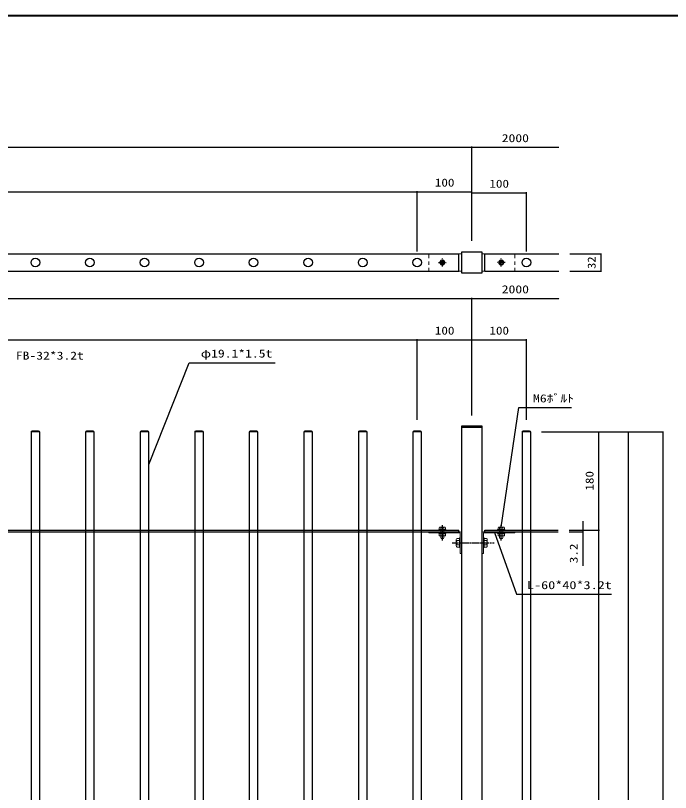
# Model space of a CAD drawing. Units: millimetres, scale not verified. Extents: x -210 to 199, y -148 to 136.
# Drawn here: x -3.5 to 116.6, y -6.1 to 136.2 of the extents above; entities that cross this region are included whole.
import ezdxf
from ezdxf.enums import TextEntityAlignment as Align

# ---------------------------------------------------------------- set-up
doc = ezdxf.new("R2010")
doc.units = ezdxf.units.MM
doc.linetypes.add('CHAIN', pattern=[18.5, 12, -1.5, 3.5, -1.5])
doc.linetypes.add('DASHED_SPACED', pattern=[12, 6, -6])
for name, color, linetype, lineweight in [('0-0', 6, 'Continuous', 25), ('0-1_0', 6, 'Continuous', 25), ('0-2_DIM1', 3, 'Continuous', 25), ('0-3_横桟', 2, 'Continuous', 25), ('0-4_文字', 7, 'Continuous', 25), ('0-5_補助', 5, 'Continuous', 25), ('0-6_ｾﾝﾀｰ', 1, 'CHAIN', 25), ('0-7_縦格子', 6, 'Continuous', 25), ('0-8_支柱', 60, 'Continuous', 25), ('0-9_THN', 4, 'Continuous', 9), ('0-A_下地', 30, 'Continuous', 9)]:
    doc.layers.add(name, color=color, linetype=linetype, lineweight=lineweight)
doc.styles.add('ＭＳ ゴシック', font='')
doc.styles.get('ＭＳ ゴシック').set_extended_font_data('MS Gothic')

# ---------------------------------------------------------------- blocks, each defined once
blk = doc.blocks.new('filled_dot')
at = {"color": 0, "linetype": 'Continuous', "lineweight": -2, "const_width": 1.25}
blk.add_lwpolyline([(-0.625, 0, 1), (0.625, 0, 1)], format="xyb", close=True, dxfattribs=at)
blk = doc.blocks.new('filled_arrow')
at = {"color": 0, "linetype": 'Continuous', "lineweight": -2}
blk.add_solid([(7.5, 1.25), (0, 0), (7.5, -1.25)], dxfattribs=at)
blk = doc.blocks.new('DIMENSION_007_')
at = {"layer": '0-4_文字'}
blk.add_lwpolyline([(38954.23, -62525.89), (39028.52, -62339.29), (39044.52, -62339.29), (39185.66, -62339.29)], dxfattribs=at)
at = {"layer": '0-4_文字', "xscale": 0.213, "yscale": 0.213, "rotation": 248.3}
blk.add_blockref('filled_arrow', (38954.23, -62525.89), dxfattribs=at)
at = {"layer": '0-4_文字', "style": 'ＭＳ ゴシック', "width": 1.25}
blk.add_text('φ19.1*1.5t', height=14.66, dxfattribs=at).set_placement((39049.52, -62334.29), align=Align.BOTTOM_LEFT)
blk = doc.blocks.new('DIMENSION_008_')
at = {"layer": '0-4_文字'}
blk.add_lwpolyline([(39600.28, -62640.5), (39632.61, -62421.43), (39648.61, -62421.43), (39729.04, -62421.43)], dxfattribs=at)
at = {"layer": '0-4_文字', "xscale": 0.213, "yscale": 0.213, "rotation": 261.6}
blk.add_blockref('filled_arrow', (39600.28, -62640.5), dxfattribs=at)
at = {"layer": '0-4_文字', "style": 'ＭＳ ゴシック', "width": 1.25}
blk.add_text('M6ﾎﾞﾙﾄ', height=14.66, dxfattribs=at).set_placement((39658.61, -62416.43), align=Align.BOTTOM_LEFT)
blk = doc.blocks.new('DIMENSION_010_')
at = {"layer": '0-4_文字'}
blk.add_lwpolyline([(39587.88, -62650.29), (39628, -62763.5), (39644, -62763.5), (39802.09, -62763.5)], dxfattribs=at)
at = {"layer": '0-4_文字', "xscale": 0.213, "yscale": 0.213, "rotation": 109.5}
blk.add_blockref('filled_arrow', (39587.88, -62650.29), dxfattribs=at)
at = {"layer": '0-4_文字', "style": 'ＭＳ ゴシック', "width": 1.3}
blk.add_text('L-60*40*3.2t', height=14.66, dxfattribs=at).set_placement((39647.4, -62758.5), align=Align.BOTTOM_LEFT)
blk = doc.blocks.new('A$C54DE35E0')
at = {"layer": '0-1_0'}
blk.add_line((0, 0), (556.725, 0), dxfattribs=at)
blk = doc.blocks.new('Viewport_NO.1')
at = {"layer": '0-2_DIM1'}
for p, q in [((37546.28, -61944.71), (39546.28, -61944.71)), ((39546.28, -62115.81), (39546.28, -61943.46)), ((39546.28, -62115.81), (39546.28, -61943.46)), ((39546.28, -61944.71), (39705.83, -61944.71)), ((37646.28, -62026.15), (39446.28, -62026.15)), ((39446.28, -62135.81), (39446.28, -62024.9)), ((39446.28, -62135.81), (39446.28, -62024.9)), ((39446.28, -62026.15), (39546.28, -62026.15)), ((39546.28, -62115.81), (39546.28, -62024.9)), ((39546.28, -62115.81), (39546.28, -62026.9)), ((39546.28, -62028.15), (39646.28, -62028.15)), ((39646.28, -62135.81), (39646.28, -62026.9)), ((39725.83, -62139.81), (39783.91, -62139.81)), ((39782.66, -62139.81), (39782.66, -62171.81)), ((39725.83, -62171.81), (39783.91, -62171.81)), ((37546.28, -62221.63), (39546.28, -62221.63)), ((39546.28, -62435.89), (39546.28, -62220.38)), ((39546.28, -62435.89), (39546.28, -62220.38)), ((39546.28, -62221.63), (39705.83, -62221.63)), ((37646.28, -62297.25), (39446.28, -62297.25)), ((39446.28, -62443.89), (39446.28, -62296)), ((39446.28, -62443.89), (39446.28, -62296)), ((39446.28, -62297.25), (39546.28, -62297.25)), ((39546.28, -62435.89), (39546.28, -62296)), ((39546.28, -62435.89), (39546.28, -62296)), ((39546.28, -62297.25), (39646.28, -62297.25)), ((39646.28, -62443.89), (39646.28, -62296)), ((39674.23, -62465.89), (39780.07, -62465.89)), ((39674.23, -62465.89), (39833.93, -62465.89)), ((39674.23, -62465.89), (39897.92, -62465.89)), ((39778.82, -62465.89), (39778.82, -62645.89)), ((39832.68, -62465.89), (39832.68, -63915.89)), ((39896.67, -62465.89), (39896.67, -63965.89)), ((39749.74, -62629.89), (39749.74, -62711.54)), ((39724.83, -62645.89), (39780.07, -62645.89)), ((39724.83, -62645.89), (39780.07, -62645.89)), ((39724.83, -62645.89), (39750.99, -62645.89)), ((39778.82, -62645.89), (39778.82, -63765.89)), ((39724.83, -62649.09), (39750.99, -62649.09))]:
    blk.add_line(p, q, dxfattribs=at)
at = {"layer": '0-3_横桟'}
for p, q in [((37570.28, -62139.81), (39522.28, -62139.81)), ((39522.28, -62171.81), (39522.28, -62139.81)), ((37570.28, -62171.81), (39522.28, -62171.81)), ((39570.28, -62171.81), (39705.83, -62171.81)), ((37570.28, -62645.89), (39522.28, -62645.89)), ((39522.28, -62649.09), (39522.28, -62645.89)), ((39570.28, -62645.89), (39704.83, -62645.89)), ((39570.28, -62649.09), (39570.28, -62645.89)), ((37570.28, -62649.09), (39522.28, -62649.09)), ((39570.28, -62649.09), (39704.83, -62649.09))]:
    blk.add_line(p, q, dxfattribs=at)
blk.add_lwpolyline([(39570.28, -62171.81), (39570.28, -62139.81), (39705.83, -62139.81)], dxfattribs=at)
at = {"layer": '0-5_補助'}
blk.add_lwpolyline([(40735.47, -61703.39), (36646, -61703.39), (36646, -64549.78)], dxfattribs=at)
at = {"layer": '0-6_ｾﾝﾀｰ'}
for p, q in [((39492.28, -62162.96), (39492.28, -62148.66)), ((39600.28, -62162.96), (39600.28, -62148.66)), ((39485.13, -62155.81), (39499.43, -62155.81)), ((39607.43, -62155.81), (39593.13, -62155.81)), ((39492.28, -62664.84), (39492.28, -62637.04)), ((39600.28, -62664.84), (39600.28, -62637.04)), ((39600.28, -62664.84), (39600.28, -62637.04)), ((39510.13, -62669.09), (39587.43, -62669.09))]:
    blk.add_line(p, q, dxfattribs=at)
at = {"layer": '0-7_縦格子'}
for p, q in [((38738.33, -62648.09), (38738.33, -63763.69)), ((38754.23, -63763.69), (38754.23, -62648.09)), ((38838.33, -62648.09), (38838.33, -63763.69)), ((38854.23, -63763.69), (38854.23, -62648.09)), ((38938.33, -62648.09), (38938.33, -63763.69)), ((38954.23, -63763.69), (38954.23, -62648.09)), ((39038.33, -62648.09), (39038.33, -63763.69)), ((39054.23, -63763.69), (39054.23, -62648.09)), ((39138.33, -62648.09), (39138.33, -63763.69)), ((39154.23, -63763.69), (39154.23, -62648.09)), ((39238.33, -62648.09), (39238.33, -63763.69)), ((39254.23, -63763.69), (39254.23, -62648.09)), ((39338.33, -62648.09), (39338.33, -63763.69)), ((39354.23, -63763.69), (39354.23, -62648.09)), ((39438.33, -62648.09), (39438.33, -63763.69)), ((39454.23, -63763.69), (39454.23, -62648.09)), ((39638.33, -62648.09), (39638.33, -63763.69)), ((39654.23, -63763.69), (39654.23, -62648.09))]:
    blk.add_line(p, q, dxfattribs=at)
for points in [[(38754.23, -62645.89), (38754.23, -62465.89), (38738.33, -62465.89), (38738.33, -62645.89)], [(38854.23, -62645.89), (38854.23, -62465.89), (38838.33, -62465.89), (38838.33, -62645.89)], [(38954.23, -62645.89), (38954.23, -62465.89), (38938.33, -62465.89), (38938.33, -62645.89)], [(39054.23, -62645.89), (39054.23, -62465.89), (39038.33, -62465.89), (39038.33, -62645.89)], [(39154.23, -62645.89), (39154.23, -62465.89), (39138.33, -62465.89), (39138.33, -62645.89)], [(39254.23, -62645.89), (39254.23, -62465.89), (39238.33, -62465.89), (39238.33, -62645.89)], [(39354.23, -62645.89), (39354.23, -62465.89), (39338.33, -62465.89), (39338.33, -62645.89)], [(39454.23, -62645.89), (39454.23, -62465.89), (39438.33, -62465.89), (39438.33, -62645.89)], [(39654.23, -62645.89), (39654.23, -62465.89), (39638.33, -62465.89), (39638.33, -62645.89)]]:
    blk.add_lwpolyline(points, dxfattribs=at)
for centre in [(38746.28, -62155.81), (38846.28, -62155.81), (38946.28, -62155.81), (39046.28, -62155.81), (39146.28, -62155.81), (39246.28, -62155.81), (39346.28, -62155.81), (39446.28, -62155.81), (39646.28, -62155.81)]:
    blk.add_circle(centre, 7.95, dxfattribs=at)
at = {"layer": '0-8_支柱'}
blk.add_line((39527.28, -62457.49), (39565.28, -62457.49), dxfattribs=at)
for points in [[(39527.28, -62174.81), (39565.28, -62174.81), (39565.28, -62136.81), (39527.28, -62136.81)], [(39527.28, -64265.89), (39565.28, -64265.89), (39565.28, -62455.89), (39527.28, -62455.89)]]:
    blk.add_lwpolyline(points, close=True, dxfattribs=at)
at = {"layer": '0-9_THN'}
for p, q in [((38752.23, -62463.89), (38740.33, -62463.89)), ((38852.23, -62463.89), (38840.33, -62463.89)), ((38952.23, -62463.89), (38940.33, -62463.89)), ((39052.23, -62463.89), (39040.33, -62463.89)), ((39152.23, -62463.89), (39140.33, -62463.89)), ((39252.23, -62463.89), (39240.33, -62463.89)), ((39352.23, -62463.89), (39340.33, -62463.89)), ((39452.23, -62463.89), (39440.33, -62463.89)), ((39652.23, -62463.89), (39640.33, -62463.89)), ((38738.33, -62465.89), (38754.23, -62465.89)), ((38838.33, -62465.89), (38854.23, -62465.89)), ((38938.33, -62465.89), (38954.23, -62465.89)), ((39038.33, -62465.89), (39054.23, -62465.89)), ((39138.33, -62465.89), (39154.23, -62465.89)), ((39238.33, -62465.89), (39254.23, -62465.89)), ((39338.33, -62465.89), (39354.23, -62465.89)), ((39438.33, -62465.89), (39454.23, -62465.89)), ((39638.33, -62465.89), (39654.23, -62465.89))]:
    blk.add_line(p, q, dxfattribs=at)
for centre, start, end in [((38740.33, -62465.89), 90, 180), ((38752.23, -62465.89), 0, 90), ((38840.33, -62465.89), 90, 180), ((38852.23, -62465.89), 0, 90), ((38940.33, -62465.89), 90, 180), ((38952.23, -62465.89), 0, 90), ((39040.33, -62465.89), 90, 180), ((39052.23, -62465.89), 0, 90), ((39140.33, -62465.89), 90, 180), ((39152.23, -62465.89), 0, 90), ((39240.33, -62465.89), 90, 180), ((39252.23, -62465.89), 0, 90), ((39340.33, -62465.89), 90, 180), ((39352.23, -62465.89), 0, 90), ((39440.33, -62465.89), 90, 180), ((39452.23, -62465.89), 0, 90), ((39640.33, -62465.89), 90, 180), ((39652.23, -62465.89), 0, 90)]:
    blk.add_arc(centre, 2, start, end, dxfattribs=at)
at = {"layer": '0-A_下地', "linetype": 'DASHED_SPACED'}
for p, q in [((39467.28, -62171.81), (39467.28, -62139.81)), ((39527.28, -62139.81), (39467.28, -62139.81)), ((39522.78, -62139.81), (39522.78, -62171.81)), ((39527.28, -62139.81), (39527.28, -62171.81)), ((39565.28, -62139.81), (39625.28, -62139.81)), ((39565.28, -62139.81), (39565.28, -62171.81)), ((39569.78, -62139.81), (39569.78, -62171.81)), ((39625.28, -62171.81), (39625.28, -62139.81)), ((39527.28, -62171.81), (39467.28, -62171.81)), ((39565.28, -62171.81), (39625.28, -62171.81)), ((39489.28, -62652.49), (39489.28, -62644.69)), ((39495.28, -62652.49), (39495.28, -62644.69)), ((39597.28, -62652.49), (39597.28, -62644.69)), ((39603.28, -62652.49), (39603.28, -62644.69))]:
    blk.add_line(p, q, dxfattribs=at)
at = {"layer": '0-A_下地'}
for p, q in [((39487.07, -62155.81), (39489.68, -62151.3)), ((39489.68, -62160.33), (39487.07, -62155.81)), ((39489.68, -62151.3), (39494.89, -62151.3)), ((39494.89, -62160.33), (39489.68, -62160.33)), ((39494.89, -62151.3), (39497.5, -62155.81)), ((39497.5, -62155.81), (39494.89, -62160.33)), ((39595.07, -62155.81), (39597.68, -62151.3)), ((39597.68, -62160.33), (39595.07, -62155.81)), ((39597.68, -62151.3), (39602.89, -62151.3)), ((39602.89, -62160.33), (39597.68, -62160.33)), ((39602.89, -62151.3), (39605.5, -62155.81)), ((39605.5, -62155.81), (39602.89, -62160.33)), ((39498.88, -62644.69), (39485.68, -62644.69)), ((39498.88, -62644.69), (39485.68, -62644.69)), ((39485.68, -62645.89), (39485.68, -62644.69)), ((39498.88, -62645.89), (39485.68, -62645.89)), ((39486.39, -62644.69), (39486.39, -62641.58)), ((39498.18, -62644.69), (39486.39, -62644.69)), ((39496.7, -62640.5), (39487.86, -62640.5)), ((39489.34, -62644.69), (39489.34, -62641.58)), ((39495.23, -62644.69), (39495.23, -62641.58)), ((39498.18, -62644.69), (39498.18, -62641.58)), ((39498.88, -62645.89), (39498.88, -62644.69)), ((39593.68, -62644.69), (39606.88, -62644.69)), ((39594.39, -62644.69), (39594.39, -62641.58)), ((39594.39, -62644.69), (39606.18, -62644.69)), ((39595.86, -62640.5), (39604.7, -62640.5)), ((39597.34, -62644.69), (39597.34, -62641.58)), ((39603.23, -62644.69), (39603.23, -62641.58)), ((39606.18, -62644.69), (39606.18, -62641.58)), ((39467.28, -62649.09), (39525.08, -62649.09)), ((39467.28, -62651.29), (39467.28, -62649.09)), ((39467.28, -62651.29), (39525.08, -62651.29)), ((39498.88, -62651.29), (39485.68, -62651.29)), ((39485.68, -62652.49), (39485.68, -62651.29)), ((39498.88, -62652.49), (39485.68, -62652.49)), ((39486.39, -62652.49), (39486.39, -62655.6)), ((39486.91, -62652.49), (39497.66, -62652.49)), ((39496.7, -62656.68), (39487.86, -62656.68)), ((39489.34, -62652.49), (39489.34, -62655.6)), ((39494.68, -62661.09), (39489.88, -62661.09)), ((39495.28, -62659.59), (39494.68, -62661.09)), ((39495.23, -62652.49), (39495.23, -62655.6)), ((39495.28, -62656.68), (39495.28, -62659.59)), ((39498.18, -62652.49), (39498.18, -62655.6)), ((39498.88, -62652.49), (39498.88, -62651.29)), ((39517.9, -62663.2), (39517.9, -62674.99)), ((39523.48, -62661.23), (39519.34, -62661.23)), ((39523.48, -62660.29), (39523.48, -62677.89)), ((39523.48, -62661.23), (39523.48, -62676.95)), ((39525.08, -62651.29), (39525.08, -62689.09)), ((39527.28, -62651.29), (39527.28, -62689.09)), ((39565.28, -62651.29), (39565.28, -62689.09)), ((39625.28, -62649.09), (39567.48, -62649.09)), ((39625.28, -62651.29), (39567.48, -62651.29)), ((39567.48, -62651.29), (39567.48, -62689.09)), ((39567.48, -62660.29), (39569.08, -62660.29)), ((39567.48, -62660.29), (39567.48, -62677.89)), ((39569.08, -62660.29), (39569.08, -62677.89)), ((39569.08, -62660.29), (39569.08, -62677.89)), ((39569.08, -62661.23), (39569.08, -62676.95)), ((39569.08, -62661.23), (39573.23, -62661.23)), ((39574.67, -62663.2), (39574.67, -62674.99)), ((39593.68, -62652.49), (39593.68, -62651.29)), ((39593.68, -62651.29), (39606.88, -62651.29)), ((39593.68, -62652.49), (39606.88, -62652.49)), ((39594.39, -62652.49), (39594.39, -62655.6)), ((39605.66, -62652.49), (39594.91, -62652.49)), ((39595.86, -62656.68), (39604.7, -62656.68)), ((39597.28, -62656.68), (39597.28, -62659.59)), ((39597.34, -62652.49), (39597.34, -62655.6)), ((39603.28, -62659.59), (39602.68, -62661.09)), ((39603.23, -62652.49), (39603.23, -62655.6)), ((39603.28, -62656.68), (39603.28, -62659.59)), ((39606.18, -62652.49), (39606.18, -62655.6)), ((39606.88, -62652.49), (39606.88, -62651.29)), ((39625.28, -62651.29), (39625.28, -62649.09)), ((39523.48, -62665.16), (39519.34, -62665.16)), ((39523.48, -62673.02), (39519.34, -62673.02)), ((39523.48, -62676.95), (39519.34, -62676.95)), ((39569.08, -62665.16), (39573.23, -62665.16)), ((39569.08, -62673.02), (39573.23, -62673.02)), ((39569.08, -62676.95), (39573.23, -62676.95)), ((39527.28, -62689.09), (39525.08, -62689.09)), ((39565.28, -62689.09), (39567.48, -62689.09)), ((39567.48, -62677.89), (39569.08, -62677.89))]:
    blk.add_line(p, q, dxfattribs=at)
for points in [[(39593.68, -62645.89), (39606.88, -62645.89), (39606.88, -62644.69)], [(39593.68, -62645.89), (39593.68, -62644.69), (39606.88, -62644.69)], [(39489.28, -62656.68), (39489.28, -62659.59), (39489.88, -62661.09)], [(39525.08, -62660.29), (39525.08, -62677.89), (39523.48, -62677.89)], [(39525.08, -62660.29), (39523.48, -62660.29), (39523.48, -62677.89)], [(39597.28, -62659.59), (39597.88, -62661.09), (39602.68, -62661.09)]]:
    blk.add_lwpolyline(points, dxfattribs=at)
for centre, radius in [((39492.28, -62155.81), 4.51), ((39492.28, -62155.81), 3), ((39600.28, -62155.81), 4.51), ((39600.28, -62155.81), 3)]:
    blk.add_circle(centre, radius, dxfattribs=at)
for centre, radius, start, end in [((39487.86, -62642.05), 1.55, 17.74657, 162.25343), ((39492.28, -62645.07), 4.57, 49.83207, 130.16793), ((39496.7, -62642.05), 1.55, 17.74657, 162.25343), ((39595.86, -62642.05), 1.55, 17.74657, 162.25343), ((39600.28, -62645.07), 4.57, 49.83207, 130.16793), ((39604.7, -62642.05), 1.55, 17.74657, 162.25343), ((39487.86, -62655.13), 1.55, 197.74657, 342.25343), ((39492.28, -62652.11), 4.57, 229.83207, 310.16793), ((39496.7, -62655.13), 1.55, 197.74657, 342.25343), ((39519.97, -62663.2), 2.06, 107.74657, 252.25343), ((39525.08, -62651.29), 2.2, 0, 90), ((39567.48, -62651.29), 2.2, 90, 180), ((39572.6, -62663.2), 2.06, 287.74657, 72.25343), ((39595.86, -62655.13), 1.55, 197.74657, 342.25343), ((39600.28, -62652.11), 4.57, 229.83207, 310.16793), ((39604.7, -62655.13), 1.55, 197.74657, 342.25343), ((39523.99, -62669.09), 6.09, 139.83207, 220.16793), ((39519.97, -62674.99), 2.06, 107.74657, 252.25343), ((39568.58, -62669.09), 6.09, 319.83207, 40.16793), ((39572.6, -62674.99), 2.06, 287.74657, 72.25343)]:
    blk.add_arc(centre, radius, start, end, dxfattribs=at)
at = {"layer": '0-0', "xscale": 7.129295, "yscale": 7.129295}
blk.add_blockref('A$C54DE35E0', (36706.93, -61703.98), dxfattribs=at)
at = {"layer": '0-2_DIM1'}
for name, p, xscale, yscale in [('filled_dot', (39546.28, -61944.71), 0.32, 0.32), ('filled_arrow', (39705.83, -61944.71), 0.107, 0.107), ('filled_dot', (39446.28, -62026.15), 0.32, 0.32), ('filled_dot', (39546.28, -62026.15), 0.32, 0.32), ('filled_dot', (39646.28, -62028.15), 0.32, 0.32), ('filled_dot', (39546.28, -62221.63), 0.32, 0.32), ('filled_arrow', (39705.83, -62221.63), 0.107, 0.107), ('filled_dot', (39446.28, -62297.25), 0.32, 0.32), ('filled_dot', (39546.28, -62297.25), 0.32, 0.32), ('filled_dot', (39646.28, -62297.25), 0.32, 0.32)]:
    blk.add_blockref(name, p, dxfattribs=dict(at, xscale=xscale, yscale=yscale))
at = {"layer": '0-2_DIM1', "xscale": 0.32, "yscale": 0.32}
for p, rotation in [((39546.28, -61944.71), 180), ((39446.28, -62026.15), 180), ((39546.28, -62028.15), 180), ((39782.66, -62139.81), 90), ((39782.66, -62171.81), 270), ((39546.28, -62221.63), 180), ((39446.28, -62297.25), 180), ((39546.28, -62297.25), 180), ((39778.82, -62465.89), 90), ((39832.68, -62465.89), 90), ((39896.67, -62465.89), 90), ((39749.74, -62645.89), 270), ((39749.74, -62649.09), 90), ((39778.82, -62645.89), 270), ((39778.82, -62645.89), 90)]:
    blk.add_blockref('filled_dot', p, dxfattribs=dict(at, rotation=rotation))
at = {"layer": '0-4_文字'}
for name in ['DIMENSION_007_', 'DIMENSION_008_', 'DIMENSION_010_']:
    blk.add_blockref(name, (0, 0), dxfattribs=at)
at = {"layer": '0-2_DIM1', "style": 'ＭＳ ゴシック'}
for s, width, p in [('2000', 1.25, (39601.19, -61939.71)), ('100', 1.2, (39478.57, -62021.15)), ('100', 1.2, (39578.57, -62023.15)), ('2000', 1.25, (39601.19, -62216.63)), ('100', 1.2, (39478.57, -62292.25)), ('100', 1.2, (39578.57, -62292.25))]:
    blk.add_text(s, height=14.66, dxfattribs=dict(at, width=width)).set_placement(p, align=Align.BOTTOM_LEFT)
for s, width, p in [('32', 1.15, (39777.66, -62167.54)), ('180', 1.2, (39773.82, -62573.61)), ('3.2', 1.2, (39744.74, -62706.54))]:
    blk.add_text(s, height=14.66, rotation=90, dxfattribs=dict(at, width=width)).set_placement(p, align=Align.BOTTOM_LEFT)
at = {"layer": '0-4_文字', "style": 'ＭＳ ゴシック', "width": 1.25}
blk.add_text('FB-32*3.2t', height=14.66, dxfattribs=at).set_placement((38710.53, -62338.1), align=Align.BOTTOM_LEFT)

msp = doc.modelspace()

# ---------------------------------------------------------------- block references
at = {"layer": '0-0', "xscale": 0.1, "yscale": 0.1}
msp.add_blockref('Viewport_NO.1', (-3874.489, 6306.533), dxfattribs=at)

doc.saveas('drawing.dxf')
